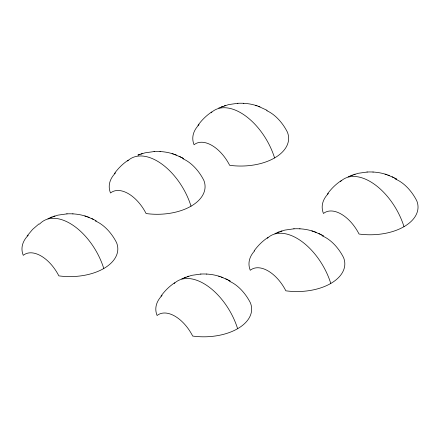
<?xml version="1.0" encoding="UTF-8"?>
<svg xmlns="http://www.w3.org/2000/svg" width="440" height="440" viewBox="0 0 440 440"><rect width="100%" height="100%" fill="white"/><g stroke="black" fill="none" stroke-linecap="round" stroke-linejoin="round"><path stroke-width="0.66" d="M27.137 235.934L32.604 229.405L39.017 223.85M114.389 173.607C118.179 168.361 122.826 163.719 128.238 160.166M197.945 125.367C201.729 120.12 206.377 115.484 211.794 111.925M160.974 296.131C164.758 290.884 169.406 286.242 174.823 282.689M254.144 250.877C257.928 245.63 262.576 240.994 267.993 237.435M327.344 194.101C331.133 188.854 335.781 184.212 341.193 180.659M218.719 108.026L228.564 104.599L237.897 103.285M47.911 218.592L57.756 215.171L67.089 213.851M348.117 176.754L357.962 173.333L367.296 172.018M274.918 233.536L284.757 230.109L294.096 228.795M181.748 278.784L191.593 275.363L200.926 274.048M154.341 151.525L145.007 152.84L137.896 155.095L139.519 154.534M221.452 106.854L223.075 106.293M224.367 105.842L225.748 105.369M140.811 154.083L142.191 153.61M50.644 217.421L52.267 216.86M53.559 216.414L54.94 215.936M350.851 175.588L352.479 175.027M353.766 174.576L355.146 174.103M280.566 231.352L281.941 230.879M277.646 232.364L279.274 231.803M184.481 277.618L186.104 277.057M187.396 276.606L188.777 276.133M237.595 103.296C244.151 102.971 250.822 103.675 257.043 105.842M154.038 151.536C160.6 151.212 167.266 151.916 173.487 154.083M366.993 172.029C373.555 171.699 380.221 172.403 386.441 174.576M66.787 213.862C73.343 213.538 80.014 214.242 86.234 216.414M293.788 228.806C300.35 228.481 307.016 229.185 313.236 231.352M200.624 274.054C207.18 273.73 213.851 274.434 220.066 276.606M243.513 103.285L243.815 103.296M159.957 151.525L160.259 151.536M372.911 172.018L373.214 172.029M72.705 213.851L73.007 213.862M299.706 228.795L300.009 228.806M206.542 274.048L206.844 274.054M258.329 106.293L267.146 110.352M387.734 175.027L393.827 177.661M174.779 154.534L180.873 157.173M314.529 231.803L320.628 234.443M87.522 216.86L93.621 219.5M221.359 277.057L227.458 279.692M255.662 105.369L259.957 106.854M385.061 174.103L389.356 175.588M172.106 153.61L176.402 155.095M311.856 230.879L316.151 232.364M84.854 215.936L89.15 217.421M218.691 276.133L222.987 277.618M392.09 176.754L396.55 179.086L394.609 178.073M181.654 157.581L183.596 158.593L179.135 156.266M318.885 233.536L323.345 235.862L321.404 234.85M225.72 278.784L230.175 281.116L228.239 280.104M91.883 218.592L96.338 220.924M162.09 295.449A47.922 27.665 0 0 0 157.102 315.519A32.714 18.887 60 0 1 192.687 336.067A47.922 27.665 0 0 0 250.36 302.764A32.714 18.887 60 0 0 229.702 281.402M174.152 283.531A52.283 30.19 60 0 1 237.617 328.708M28.254 235.257A47.922 27.665 0 0 0 23.265 255.327A32.714 18.887 60 0 1 58.85 275.869A47.922 27.665 0 0 0 116.529 242.572A32.714 18.887 60 0 0 95.288 220.968M39.479 224.197A52.283 30.19 60 0 1 73.463 225.594A52.283 30.19 60 0 1 103.78 268.51M254.546 250.949A47.922 27.665 0 0 0 250.272 270.27A32.714 18.887 60 0 1 285.857 290.812A47.922 27.665 0 0 0 343.53 257.516A32.714 18.887 60 0 0 322.295 235.912M267.322 238.277A52.283 30.19 60 0 1 330.786 283.454M115.505 172.931A47.922 27.665 0 0 0 110.517 192.995A32.714 18.887 60 0 1 146.102 213.543A47.922 27.665 0 0 0 203.781 180.246A32.714 18.887 60 0 0 183.117 158.884M127.567 161.007A52.283 30.19 60 0 1 191.031 206.184M328.466 193.419A47.922 27.665 0 0 0 323.472 213.488A32.714 18.887 60 0 1 359.057 234.036A47.922 27.665 0 0 0 416.735 200.734A32.714 18.887 60 0 0 395.5 179.13M340.522 181.5A52.283 30.19 60 0 1 403.992 226.677M211.123 112.767A52.283 30.19 60 0 1 274.588 157.944M199.062 124.691A47.922 27.665 0 0 0 194.073 144.76A32.714 18.887 60 0 1 229.658 165.303A47.922 27.665 0 0 0 287.337 132.006A32.714 18.887 60 0 0 266.673 110.644"/></g></svg>
